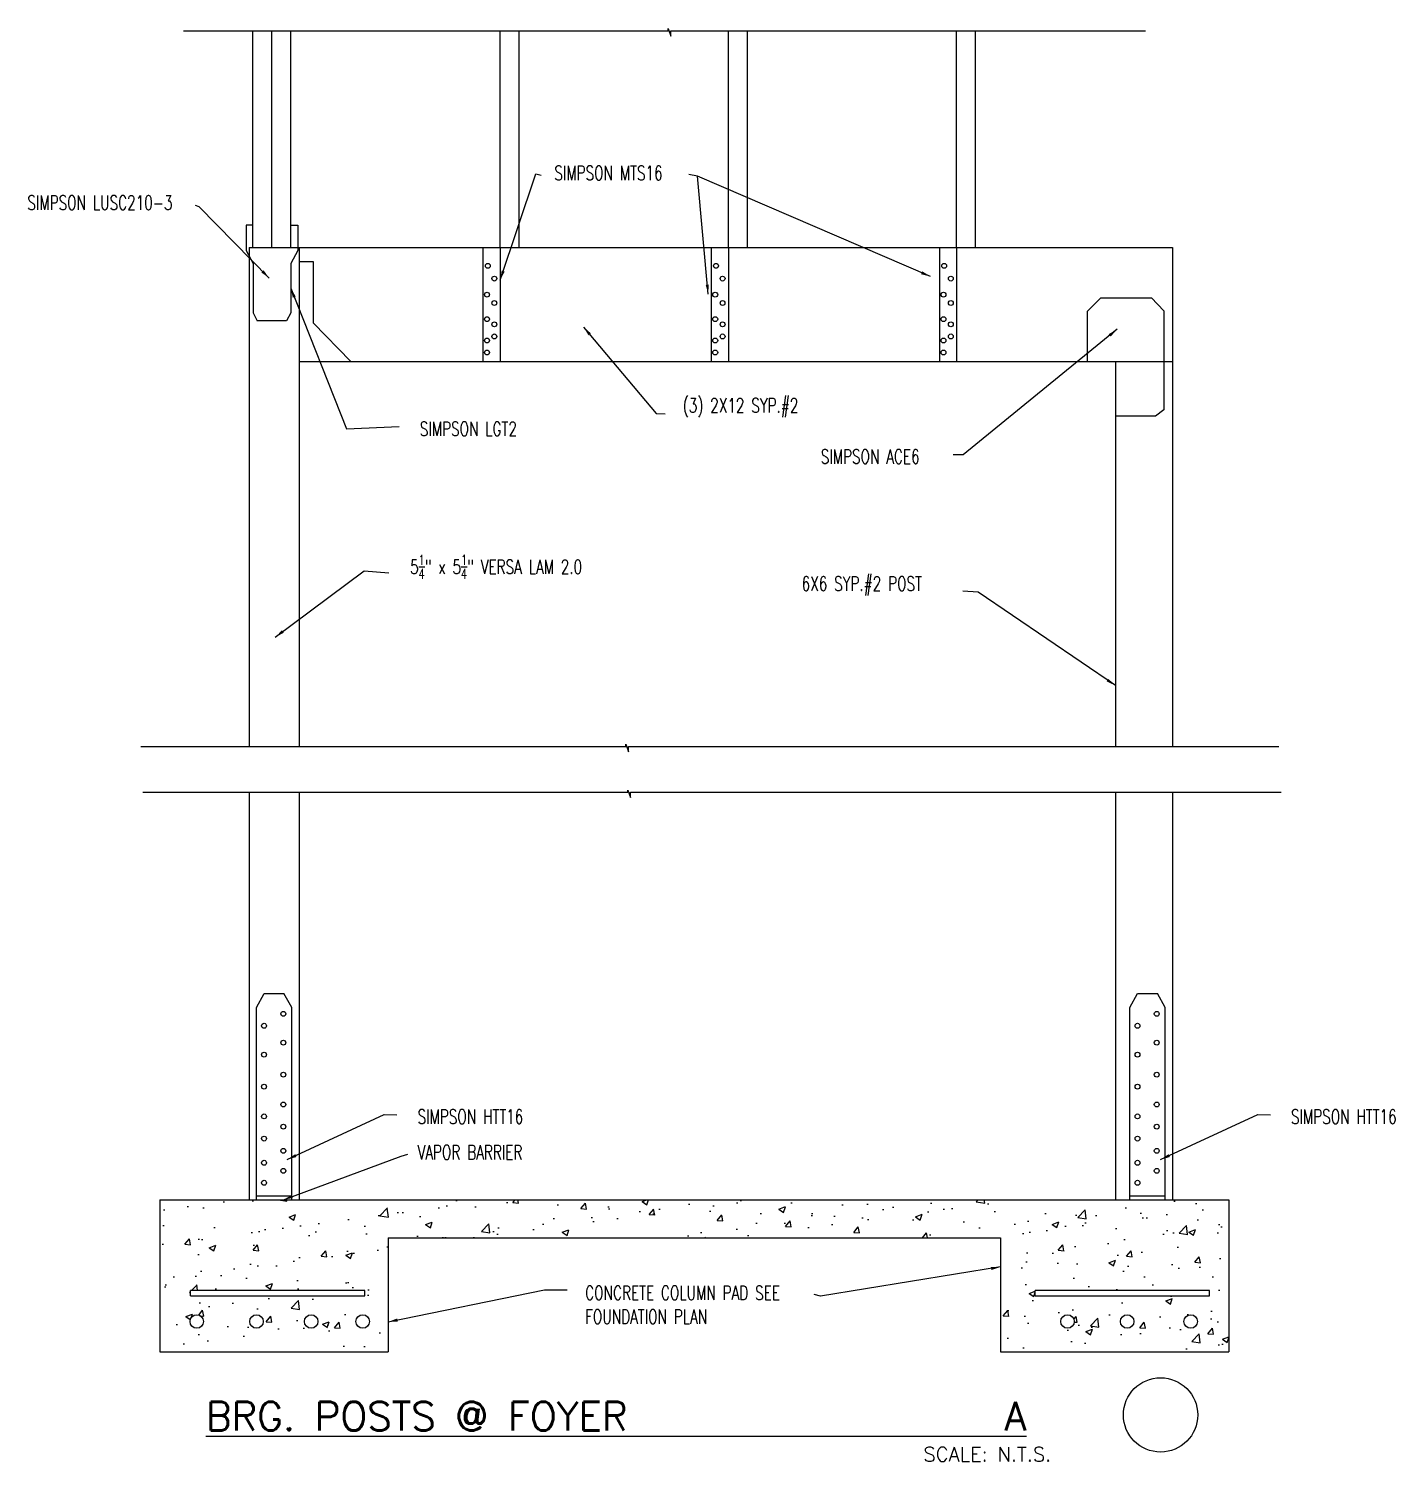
# Model space of a CAD drawing. Header units: inches. Extents: x -25328 to 8149, y -5530 to 4336.
# Drawn here: x 3303.4 to 3447.1, y -4311 to -4160.3 of the extents above; entities that cross this region are included whole.
import ezdxf

# ---------------------------------------------------------------- set-up
doc = ezdxf.new("R2010")
doc.units = ezdxf.units.IN
doc.header["$LTSCALE"] = 16
doc.header["$MEASUREMENT"] = 0
doc.layers.get('0').update_dxf_attribs({"linetype": 'CONTINUOUS'})
for name, color, linetype in [('DIMS', 5, 'CONTINUOUS'), ('HATCH', 8, 'CONTINUOUS'), ('TEXT', 11, 'CONTINUOUS')]:
    doc.layers.add(name, color=color, linetype=linetype)
doc.styles.add('PAYTAS RM', font='romans.shx', dxfattribs={"width": 0.7, "height": 4.5})
doc.styles.add('PAYTS NOTES', font='romans.shx', dxfattribs={"width": 0.7, "height": 4.5})
doc.dimstyles.new('DIM- PAYTAS', dxfattribs={"dimscale": 48, "dimtxt": 0.1, "dimasz": 0.0625, "dimexe": 0.125, "dimexo": 0.125, "dimgap": 0.125, "dimtad": 1, "dimdec": 1, "dimzin": 3, "dimdsep": 46, "dimlunit": 4, "dimtxsty": 'PAYTAS RM', "dimblk": 'ARCHTICK', "dimcen": 0.09, "dimdle": 0.125, "dimclrd": 5, "dimclre": 5, "dimclrt": 11, "dimadec": 0, "dimazin": 0, "dimtfac": 1, "dimtdec": 1, "dimtofl": 0, "dimtmove": 2, "dimatfit": 3, "dimfxl": 0, "dimfrac": 2, "dimtolj": 1, "dimtzin": 3, "dimarcsym": 0})

# ---------------------------------------------------------------- blocks, each defined once
blk = doc.blocks.new('_ArchTick')
at = {"color": 0, "linetype": 'ByBlock', "const_width": 0.15}
blk.add_lwpolyline([(-0.5, -0.5), (0.5, 0.5)], dxfattribs=at)

msp = doc.modelspace()

# ---------------------------------------------------------------- hatches: boundary and pattern name
at = {"layer": 'HATCH'}
h = msp.add_hatch(dxfattribs=at)
h.set_pattern_fill('AR-CONC', color=256, style=0)
h.set_pattern_definition([(50, (0, 13.383), (7.172602, -0.6275213), [0.75, -8.25]), (355, (0, 13.383), (-1.387513, 7.521921), [0.6, -6.6]), (100.4514, (0.598, 13.3305), (5.785094, 6.894395), [0.637402, -7.011421]), (46.1842, (0, 15.383), (10.67241, -1.65519), [1.125, -12.375]), (96.6356, (0.889, 15.245), (9.346627, 9.741179), [0.956103, -10.51713]), (351.1842, (0, 15.383), (9.34662, 9.741186), [0.9, -9.9]), (21, (1, 14.883), (5.9690705, -4.026189), [0.75, -8.25]), (326, (1, 14.883), (2.433153, 7.2515), [0.6, -6.6]), (71.4514, (1.4974, 14.547), (8.402226, 3.225305), [0.637402, -7.011421]), (37.5, (0, 13.3828), (0.1215986, 3.3289385), [0, -6.52, 0, -6.7, 0, -6.625]), (7.5, (0, 13.383), (2.6306954, 3.9441171), [0, -3.82, 0, -6.37, 0, -2.525]), (327.5, (-2.23, 13.3828), (5.3382244, -0.2255487), [0, -2.5, 0, -7.8, 0, -10.35]), (317.5, (-3.23, 13.383), (5.8318617, 1.00105), [0, -3.25, 0, -5.18, 0, -7.35])])
h.paths.add_polyline_path([(3317.20801309, -4283.4673078), (3317.20801309, -4299.4673078), (3341.20801309, -4299.4673078), (3341.20801309, -4287.4673078), (3405.6106802, -4287.4673078), (3405.6106802, -4299.4673078), (3429.6106802, -4299.4673078), (3429.6106802, -4283.4673078)])
h.paths.add_polyline_path([(3427.57055958, -4293.00789032), (3427.57055958, -4293.56259475), (3409.25400586, -4293.56259475), (3409.25400586, -4293.00789032)], flags=16)
h.paths.add_polyline_path([(3413.35620729, -4296.27034473, -1), (3411.93694785, -4296.27034473, -1)], flags=16)
h.paths.add_polyline_path([(3419.6359488, -4296.27034473, -1), (3418.21668937, -4296.27034473, -1)], flags=16)
h.paths.add_polyline_path([(3426.32097873, -4296.27034473, -1), (3424.90171929, -4296.27034473, -1)], flags=16)
h.paths.add_polyline_path([(3337.82622532, -4296.27034473, -1), (3339.24548475, -4296.27034473, -1)], flags=16)
h.paths.add_polyline_path([(3338.75261484, -4293.00789032), (3338.75261484, -4293.56259475), (3320.43606113, -4293.56259475), (3320.43606113, -4293.00789032)], flags=16)
h.paths.add_polyline_path([(3332.39792158, -4296.27034473, -1), (3333.81718102, -4296.27034473, -1)], flags=16)
h.paths.add_polyline_path([(3326.65029044, -4296.27034473, -1), (3328.06954988, -4296.27034473, -1)], flags=16)
h.paths.add_polyline_path([(3320.37054893, -4296.27034473, -1), (3321.78980836, -4296.27034473, -1)], flags=16)

# ---------------------------------------------------------------- linework, layer by layer
at = {"layer": 'DIMS'}
for p, q in [((3319.67080285, -4160.50809215), (3370.65096254, -4160.50809215)), ((3326.98618687, -4183.292929), (3326.98618687, -4160.50809215)), ((3328.98618687, -4183.292929), (3328.98618687, -4160.50809215)), ((3330.98618687, -4183.292929), (3330.98618687, -4160.50809215)), ((3352.98618687, -4183.292929), (3352.98618687, -4160.50809215)), ((3354.98618687, -4183.292929), (3354.98618687, -4160.50809215)), ((3370.65096254, -4160.50809215), (3370.65096254, -4160.28065065)), ((3370.65096254, -4160.28065065), (3370.9467348, -4161.06890618)), ((3370.9467348, -4161.06890618), (3370.9467348, -4160.50809215)), ((3370.9467348, -4160.50809215), (3420.85978943, -4160.50809215)), ((3376.98618687, -4183.292929), (3376.98618687, -4160.50809215)), ((3378.98618687, -4183.292929), (3378.98618687, -4160.50809215)), ((3400.98618687, -4183.292929), (3400.98618687, -4160.50809215)), ((3402.98618687, -4183.292929), (3402.98618687, -4160.50809215)), ((3326.98618687, -4180.96107325), (3326.25890268, -4180.96107325)), ((3326.25890268, -4180.96107325), (3326.25890268, -4183.604132)), ((3330.98618687, -4180.96107325), (3331.71347106, -4180.96107325)), ((3331.71347106, -4180.96107325), (3331.71347106, -4183.604132)), ((3326.60289874, -4183.292929), (3326.60289874, -4235.7798807)), ((3326.60289874, -4183.292929), (3423.68768379, -4183.292929)), ((3331.83835031, -4183.292929, -124.16310883), (3331.83835031, -4235.7798807, -124.16310883)), ((3351.17209079, -4183.292929), (3351.17209079, -4195.292929)), ((3352.98618687, -4183.292929), (3352.98618687, -4195.292929)), ((3375.17209079, -4183.292929), (3375.17209079, -4195.292929)), ((3376.98618687, -4183.292929), (3376.98618687, -4195.292929)), ((3399.17209079, -4183.292929), (3399.17209079, -4195.292929)), ((3400.98618687, -4183.292929), (3400.98618687, -4195.292929)), ((3423.68768379, -4183.292929), (3423.68768379, -4235.7798807)), ((3326.25890268, -4183.604132), (3327.00755436, -4184.98363205)), ((3331.71347106, -4183.604132), (3330.96481938, -4184.98363205)), ((3331.83835031, -4184.76972565, -124.16310883), (3333.33082265, -4184.76972565, -124.16310883)), ((3333.33082265, -4184.76972565, -124.16310883), (3333.33082265, -4191.2139878, -124.16310883)), ((3327.00755436, -4184.98363205), (3327.00755436, -4190.18976556)), ((3330.96481938, -4184.98363205), (3330.96481938, -4190.18976556)), ((3414.74764345, -4189.99613359), (3416.15273649, -4188.59188967)), ((3416.15273649, -4188.59188967), (3421.49822574, -4188.59188967)), ((3421.49822574, -4188.59188967), (3422.78117287, -4189.9656091)), ((3327.00755436, -4190.18976556), (3327.44640558, -4190.99841301)), ((3330.52596816, -4190.99841301), (3327.44640558, -4190.99841301)), ((3330.96481938, -4190.18976556), (3330.52596816, -4190.99841301)), ((3414.74764345, -4195.292929), (3414.74764345, -4189.99613359)), ((3422.78117287, -4189.9656091), (3422.78117287, -4200.35989034)), ((3333.33082265, -4191.2139878, -124.16310883), (3337.2697767, -4195.292929)), ((3331.83835031, -4195.292929), (3423.68768379, -4195.292929)), ((3417.68768379, -4195.292929), (3417.68768379, -4235.7798807)), ((3421.9161002, -4201.04383625), (3417.68768379, -4201.04383625)), ((3422.78117287, -4200.35989034), (3421.9161002, -4201.04383625)), ((3315.20618073, -4235.7798807), (3366.18634042, -4235.7798807)), ((3366.18634042, -4235.7798807), (3366.18634042, -4235.55243919)), ((3366.18634042, -4235.55243919), (3366.48211268, -4236.34069472)), ((3366.48211268, -4235.7798807), (3434.89006715, -4235.7798807)), ((3366.48211268, -4236.34069472), (3366.48211268, -4235.7798807)), ((3315.42053696, -4240.59910748), (3366.40069665, -4240.59910748)), ((3326.60289874, -4240.59910748), (3326.60289874, -4283.4673078)), ((3331.83835031, -4240.59910748, -124.16310883), (3331.83835031, -4283.4673078, -124.16310883)), ((3366.40069665, -4240.59910748), (3366.40069665, -4240.37166597)), ((3366.40069665, -4240.37166597), (3366.69646891, -4241.15992151)), ((3366.69646891, -4240.59910748), (3435.10442338, -4240.59910748)), ((3366.69646891, -4241.15992151), (3366.69646891, -4240.59910748)), ((3417.68768379, -4240.59910748), (3417.68768379, -4283.4673078)), ((3423.68768379, -4240.59910748), (3423.68768379, -4283.4673078)), ((3327.34590816, -4263.22839213), (3328.1624244, -4261.77444816)), ((3328.1624244, -4261.77444816), (3330.25360179, -4261.77444816)), ((3331.07011802, -4263.22839213), (3330.25360179, -4261.77444816)), ((3419.19524165, -4263.22839213, 124.16310883), (3420.01175789, -4261.77444816, 124.16310883)), ((3420.01175789, -4261.77444816, 124.16310883), (3422.10293527, -4261.77444816, 124.16310883)), ((3422.91945151, -4263.22839213, 124.16310883), (3422.10293527, -4261.77444816, 124.16310883)), ((3327.34590816, -4283.4673078), (3327.34590816, -4263.22839213)), ((3331.07011802, -4283.4673078), (3331.07011802, -4263.22839213)), ((3419.19524165, -4283.4673078, 124.16310883), (3419.19524165, -4263.22839213, 124.16310883)), ((3422.91945151, -4283.4673078, 124.16310883), (3422.91945151, -4263.22839213, 124.16310883)), ((3317.20801309, -4283.4673078), (3429.6106802, -4283.4673078)), ((3317.20801309, -4283.4673078), (3317.20801309, -4299.4673078)), ((3327.34590816, -4283.04716851), (3331.07011802, -4283.04716851)), ((3419.19524165, -4283.04716851, 124.16310883), (3422.91945151, -4283.04716851, 124.16310883)), ((3429.6106802, -4283.4673078), (3429.6106802, -4299.4673078)), ((3341.20801309, -4287.4673078), (3341.20801309, -4299.4673078)), ((3341.20801309, -4287.4673078), (3405.6106802, -4287.4673078)), ((3405.6106802, -4287.4673078), (3405.6106802, -4299.4673078)), ((3338.75261484, -4293.00789032), (3320.43606113, -4293.00789032)), ((3320.43606113, -4293.56259475), (3320.43606113, -4293.00789032)), ((3338.75261484, -4293.56259475), (3338.75261484, -4293.00789032)), ((3427.57055958, -4293.00789032), (3409.25400586, -4293.00789032)), ((3409.25400586, -4293.56259475), (3409.25400586, -4293.00789032)), ((3427.57055958, -4293.56259475), (3427.57055958, -4293.00789032)), ((3320.43606113, -4293.56259475), (3338.75261484, -4293.56259475)), ((3409.25400586, -4293.56259475), (3427.57055958, -4293.56259475)), ((3317.20801309, -4299.4673078), (3341.20801309, -4299.4673078)), ((3405.6106802, -4299.4673078), (3429.6106802, -4299.4673078))]:
    msp.add_line(p, q, dxfattribs=at)
for centre, radius in [((3351.68434, -4185.2279291), 0.25679924), ((3375.68434, -4185.2279291), 0.25679924), ((3399.68434, -4185.2279291), 0.25679924), ((3352.37883116, -4186.5712824), 0.25679924), ((3376.37883116, -4186.5712824), 0.25679924), ((3400.37883116, -4186.5712824), 0.25679924), ((3351.60467202, -4188.26671481), 0.25679924), ((3352.37883116, -4189.13862914), 0.25679924), ((3375.60467202, -4188.26671481), 0.25679924), ((3376.37883116, -4189.13862914), 0.25679924), ((3399.60467202, -4188.26671481), 0.25679924), ((3400.37883116, -4189.13862914), 0.25679924), ((3351.60467202, -4190.83406156), 0.25679924), ((3375.60467202, -4190.83406156), 0.25679924), ((3399.60467202, -4190.83406156), 0.25679924), ((3352.37883116, -4191.38216723), 0.25679924), ((3352.37883116, -4192.65430287), 0.25679924), ((3376.37883116, -4191.38216723), 0.25679924), ((3376.37883116, -4192.65430287), 0.25679924), ((3400.37883116, -4191.38216723), 0.25679924), ((3400.37883116, -4192.65430287), 0.25679924), ((3351.60467202, -4193.07759965), 0.25679924), ((3375.60467202, -4193.07759965), 0.25679924), ((3399.60467202, -4193.07759965), 0.25679924), ((3351.60467202, -4194.34973528), 0.25679924), ((3375.60467202, -4194.34973528), 0.25679924), ((3399.60467202, -4194.34973528), 0.25679924), ((3330.18560159, -4263.90580645), 0.25679924), ((3422.03493507, -4263.90580645, 124.16310883), 0.25679924), ((3328.15685763, -4265.16339223), 0.25679924), ((3420.00619112, -4265.16339223, 124.16310883), 0.25679924), ((3330.18560159, -4266.94459216), 0.25679924), ((3422.03493507, -4266.94459216, 124.16310883), 0.25679924), ((3328.15685763, -4268.20217794), 0.25679924), ((3420.00619112, -4268.20217794, 124.16310883), 0.25679924), ((3330.18560159, -4270.30895302), 0.25679924), ((3422.03493507, -4270.30895302, 124.16310883), 0.25679924), ((3328.15685763, -4271.5665388), 0.25679924), ((3420.00619112, -4271.5665388, 124.16310883), 0.25679924), ((3330.18560159, -4273.44036878), 0.25679924), ((3422.03493507, -4273.44036878, 124.16310883), 0.25679924), ((3328.15685763, -4274.69795456), 0.25679924), ((3420.00619112, -4274.69795456, 124.16310883), 0.25679924), ((3328.15685763, -4277.03346113), 0.25679924), ((3330.18560159, -4275.77587536), 0.25679924), ((3420.00619112, -4277.03346113, 124.16310883), 0.25679924), ((3422.03493507, -4275.77587536, 124.16310883), 0.25679924), ((3330.18560159, -4278.31671992), 0.25679924), ((3422.03493507, -4278.31671992, 124.16310883), 0.25679924), ((3328.15685763, -4279.57430569), 0.25679924), ((3420.00619112, -4279.57430569, 124.16310883), 0.25679924), ((3328.15685763, -4281.67882431), 0.25679924), ((3330.18560159, -4280.42123853), 0.25679924), ((3420.00619112, -4281.67882431, 124.16310883), 0.25679924), ((3422.03493507, -4280.42123853, 124.16310883), 0.25679924), ((3321.08017864, -4296.27034473), 0.70962972), ((3327.35992016, -4296.27034473), 0.70962972), ((3333.1075513, -4296.27034473), 0.70962972), ((3338.53585503, -4296.27034473), 0.70962972), ((3412.64657757, -4296.27034473), 0.70962972), ((3418.92631909, -4296.27034473), 0.70962972), ((3425.61134901, -4296.27034473), 0.70962972)]:
    msp.add_circle(centre, radius, dxfattribs=at)
at = {"layer": 'TEXT', "color": 3}
msp.add_circle((3422.43641519, -4306.10011111), 3.90802777, dxfattribs=at)

# ---------------------------------------------------------------- texts
at = {"layer": 'TEXT', "color": 3, "style": 'PAYTS NOTES'}
msp.add_text('%%UBRG. POSTS @ FOYER                A', height=3, dxfattribs=at).set_placement((3322.03649865, -4307.73050736))
at = {"layer": 'TEXT', "style": 'PAYTS NOTES'}
msp.add_text('SCALE: N.T.S.', height=1.5, dxfattribs=at).set_placement((3397.50678008, -4310.98197519))
at = {"layer": 'TEXT', "char_height": 1.5, "width": 27.2187282806, "attachment_point": 1, "style": 'PAYTS NOTES'}
for s, insert in [('SIMPSON MTS16', (3358.68351018, -4174.70475897)), ('SIMPSON LUSC210-3', (3303.26689771, -4177.83677348)), ('(3) 2X12 SYP.#2', (3372.19385208, -4199.16248704)), ('SIMPSON LGT2', (3344.53752887, -4201.62453722)), ('SIMPSON ACE6', (3386.70299348, -4204.53902658)), ('\\A1;\\pt4.004,8.009,12;5{\\H0.7x;\\S1/4;}" x 5{\\H0.7x;\\S1/4;}" VERSA LAM 2.0 ', (3343.51916849, -4215.63376515)), ('\\A1;6X6 SYP.#2 POST ', (3384.69058691, -4217.90224445)), ('SIMPSON HTT16 ', (3344.29813164, -4273.97278951)), ('SIMPSON HTT16 ', (3436.14746513, -4273.97278951, 124.16310883)), ('VAPOR BARRIER', (3344.29813164, -4277.7195)), ('CONCRETE COLUMN PAD SEE FOUNDATION PLAN', (3361.92988168, -4292.50836751))]:
    msp.add_mtext(s, dxfattribs=dict(at, insert=insert))

# ---------------------------------------------------------------- leaders
at = {"layer": 'DIMS'}
for points in [[(3352.98618687, -4186.73410215), (3356.72698523, -4175.564889), (3357.31044495, -4175.69946463)], [(3374.85986122, -4188.21436356), (3373.73777958, -4175.78918171), (3372.84010553, -4175.60974754)], [(3398.24094676, -4186.35768046), (3373.73777958, -4175.78918171)], [(3328.6928619, -4186.52325055), (3321.33946009, -4179.02120564), (3320.95645948, -4178.86811323)], [(3330.96481938, -4187.5866988), (3336.83110029, -4202.36036045), (3342.36944459, -4202.12131071)], [(3361.75860976, -4191.66976375), (3369.39891241, -4200.75003512), (3370.34876615, -4200.7912984)], [(3417.86610044, -4191.90827303), (3401.67195741, -4205.10476802), (3400.61311195, -4205.10476802)], [(3329.33606168, -4224.29275701), (3338.67054329, -4217.31926275), (3341.26348883, -4217.51860011)], [(3417.68768379, -4229.37305158), (3403.26011635, -4219.53944338), (3401.62580855, -4219.46166351)], [(3330.59388041, -4279.23862059), (3340.80357346, -4274.49404838), (3342.13642779, -4274.53105844)], [(3422.44321389, -4279.23862059, 124.16310883), (3432.65290694, -4274.49404838, 124.16310883), (3433.98576128, -4274.53105844, 124.16310883)], [(3330.19143261, -4283.4673078), (3342.5917108, -4278.87340766), (3343.26200556, -4278.66408346)], [(3405.6106802, -4290.53235202), (3386.66938153, -4293.61685267), (3385.9942359, -4293.42407138)], [(3341.20801309, -4296.31581423), (3357.63816307, -4292.94211815), (3360.04939746, -4292.94211815)]]:
    msp.add_leader(points, dimstyle='DIM- PAYTAS', override={"dimscale": 16, "dimtad": 0}, dxfattribs=at)

doc.saveas('drawing.dxf')
